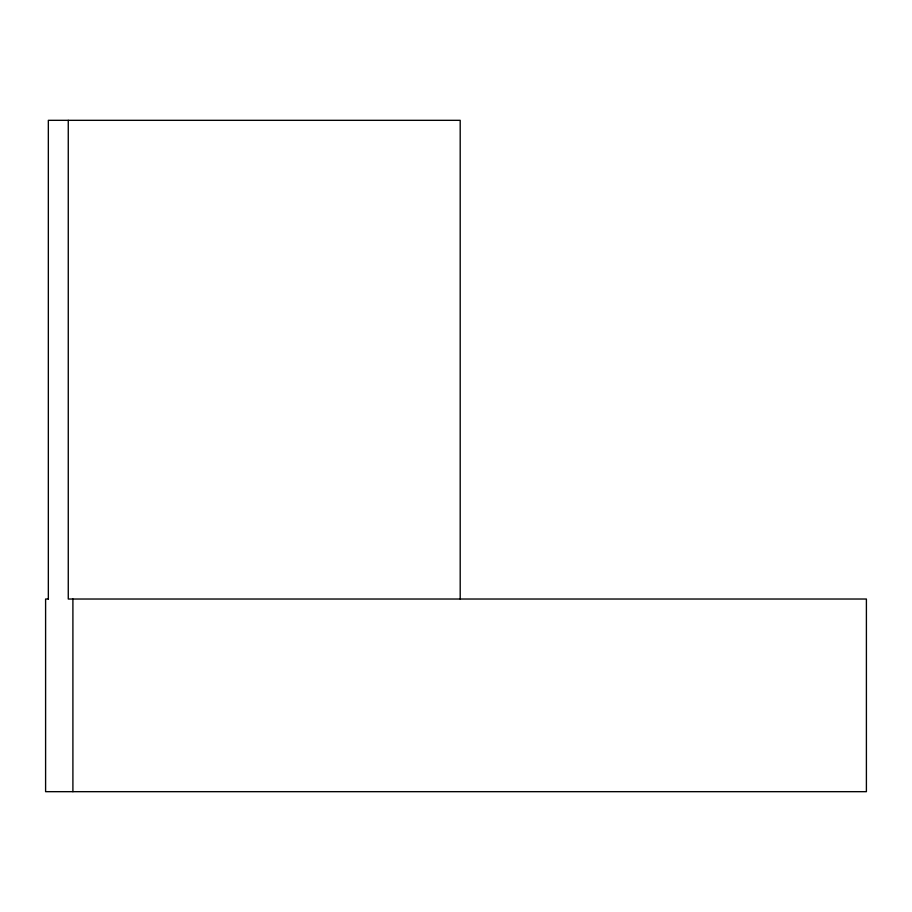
<?xml version="1.0" encoding="UTF-8"?>
<svg xmlns="http://www.w3.org/2000/svg" width="912" height="912" viewBox="0 0 912 912"><rect width="100%" height="100%" fill="white"/><g stroke="black" fill="none" stroke-linecap="round" stroke-linejoin="round"><path stroke-width="1.37" d="M48.439 599.024L45.6 599.024L45.6 791.673L866.4 791.673L866.4 599.024L68.263 599.024L68.263 120.327M460.195 599.024L460.195 120.327L48.336 120.327L48.336 599.024M72.903 599.024L72.903 791.673"/></g></svg>
